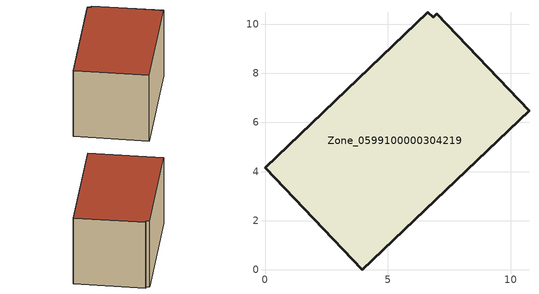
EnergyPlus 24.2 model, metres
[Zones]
Zone_0599100000304219
 floor ground (C_G): 6.99,10.42 10.75,6.47 3.96,0 0,4.16 6.64,10.48 6.85,10.28 z0
 wall outside (C_F): 3.96,0 10.75,6.47 6.99,10.42 6.85,10.28 6.64,10.48 0,4.16 3.96,0 z0:5.73
 roof outside (C_R): 10.75,6.47 6.99,10.42 6.85,10.28 6.64,10.48 0,4.16 3.96,0 z5.73
[BUILDING]
Pand.0599100000304219: North Axis=0; Terrain=City; Loads Convergence Tolerance Value=0.04; Temperature Convergence Tolerance Value=0.4; Solar Distribution=FullExterior; Maximum Number of Warmup Days=25; Minimum Number of Warmup Days=1
[Site:Location]
Rotterdam.The.Hague.AP_ZH_NLD Design_Conditions: Latitude=51.96; Longitude=4.45; Time Zone=1; Elevation=-4.5
[SITE:GROUNDTEMPERATURE:BUILDINGSURFACE]
18, 18, 18, 18, 18, 18, 18, 18, 18, 18, 18, 18
[MATERIAL] Thermal Absorptance=0.9; Solar Absorptance=0.7; Visible Absorptance=0.7
Name | Roughness | Thickness | Conductivity | Density | Specific Heat
G.TC.1946-1964 | MediumSmooth | 0.15 | 1 | 540 | 1210
F.TC.1946-1964 | Rough | 0.3 | 0.857143 | 1920 | 840
R.TC.1946-1964 | MediumRough | 0.2 | 0.235294 | 1500 | 1000
[CONSTRUCTION]
C_G: G.TC.1946-1964
C_F: F.TC.1946-1964
C_R: R.TC.1946-1964
[ZONE]
Zone_0599100000304219: Type=1; Multiplier=1; Ceiling Height=Autocalculate; Volume=Autocalculate; Floor Area=autocalculate; Part of Total Floor Area=Yes
[ZONEINFILTRATION:DESIGNFLOWRATE]
Infil_Zone_0599100000304219: Zone or ZoneList or Space or SpaceList=Zone_0599100000304219; Schedule=AlwaysOn; Design Flow Rate Calculation Method=Flow/Area; Flow Rate per Floor Area=0.003; Constant Term Coefficient=1; Temperature Term Coefficient=0; Velocity Term Coefficient=0; Velocity Squared Term Coefficient=0
[HVACTEMPLATE:ZONE:IDEALLOADSAIRSYSTEM]
Zone_0599100000304219: Maximum Heating Supply Air Temperature=50; Minimum Cooling Supply Air Temperature=13; Maximum Heating Supply Air Humidity Ratio=0.0156; Minimum Cooling Supply Air Humidity Ratio=0.0077; Heating Limit=NoLimit; Cooling Limit=NoLimit; Dehumidification Control Type=ConstantSensibleHeatRatio; Cooling Sensible Heat Ratio=0.7; Dehumidification Setpoint=60; Humidification Control Type=None; Humidification Setpoint=30; Outdoor Air Method=None; Outdoor Air Flow Rate per Person=0.00944; Outdoor Air Flow Rate per Zone Floor Area=0; Outdoor Air Flow Rate per Zone=0; Demand Controlled Ventilation Type=None; Outdoor Air Economizer Type=NoEconomizer; Heat Recovery Type=None; Sensible Heat Recovery Effectiveness=0.7; Latent Heat Recovery Effectiveness=0.65
[ZONECONTROL:THERMOSTAT]
ThermostatControl_Zone_0599100000304219: Zone or ZoneList=Zone_0599100000304219; Control Type Schedule=DualSetpointControlType; Control 1=Thermostat_Zone_0599100000304219; Temperature Difference Between Cutout And Setpoint=0
[THERMOSTATSETPOINT:DUALSETPOINT]
Thermostat_Zone_0599100000304219: Heating Setpoint Temperature Schedule=HeatingSetpoint_Zone_0599100000304219; Cooling Setpoint Temperature Schedule=CoolingSetpoint_Zone_0599100000304219
[SCHEDULE:COMPACT]
HeatingSetpoint_Zone_0599100000304219: Through: 12/31, For: AllDays, Until: 24:00, 21
CoolingSetpoint_Zone_0599100000304219: Through: 12/31, For: AllDays, Until: 24:00, 24
DualSetpointControlType: Through: 12/31, For: AllDays, Until: 24:00, 4
AlwaysOn: Through: 12/31, For: AllDays, Until: 24:00, 1
